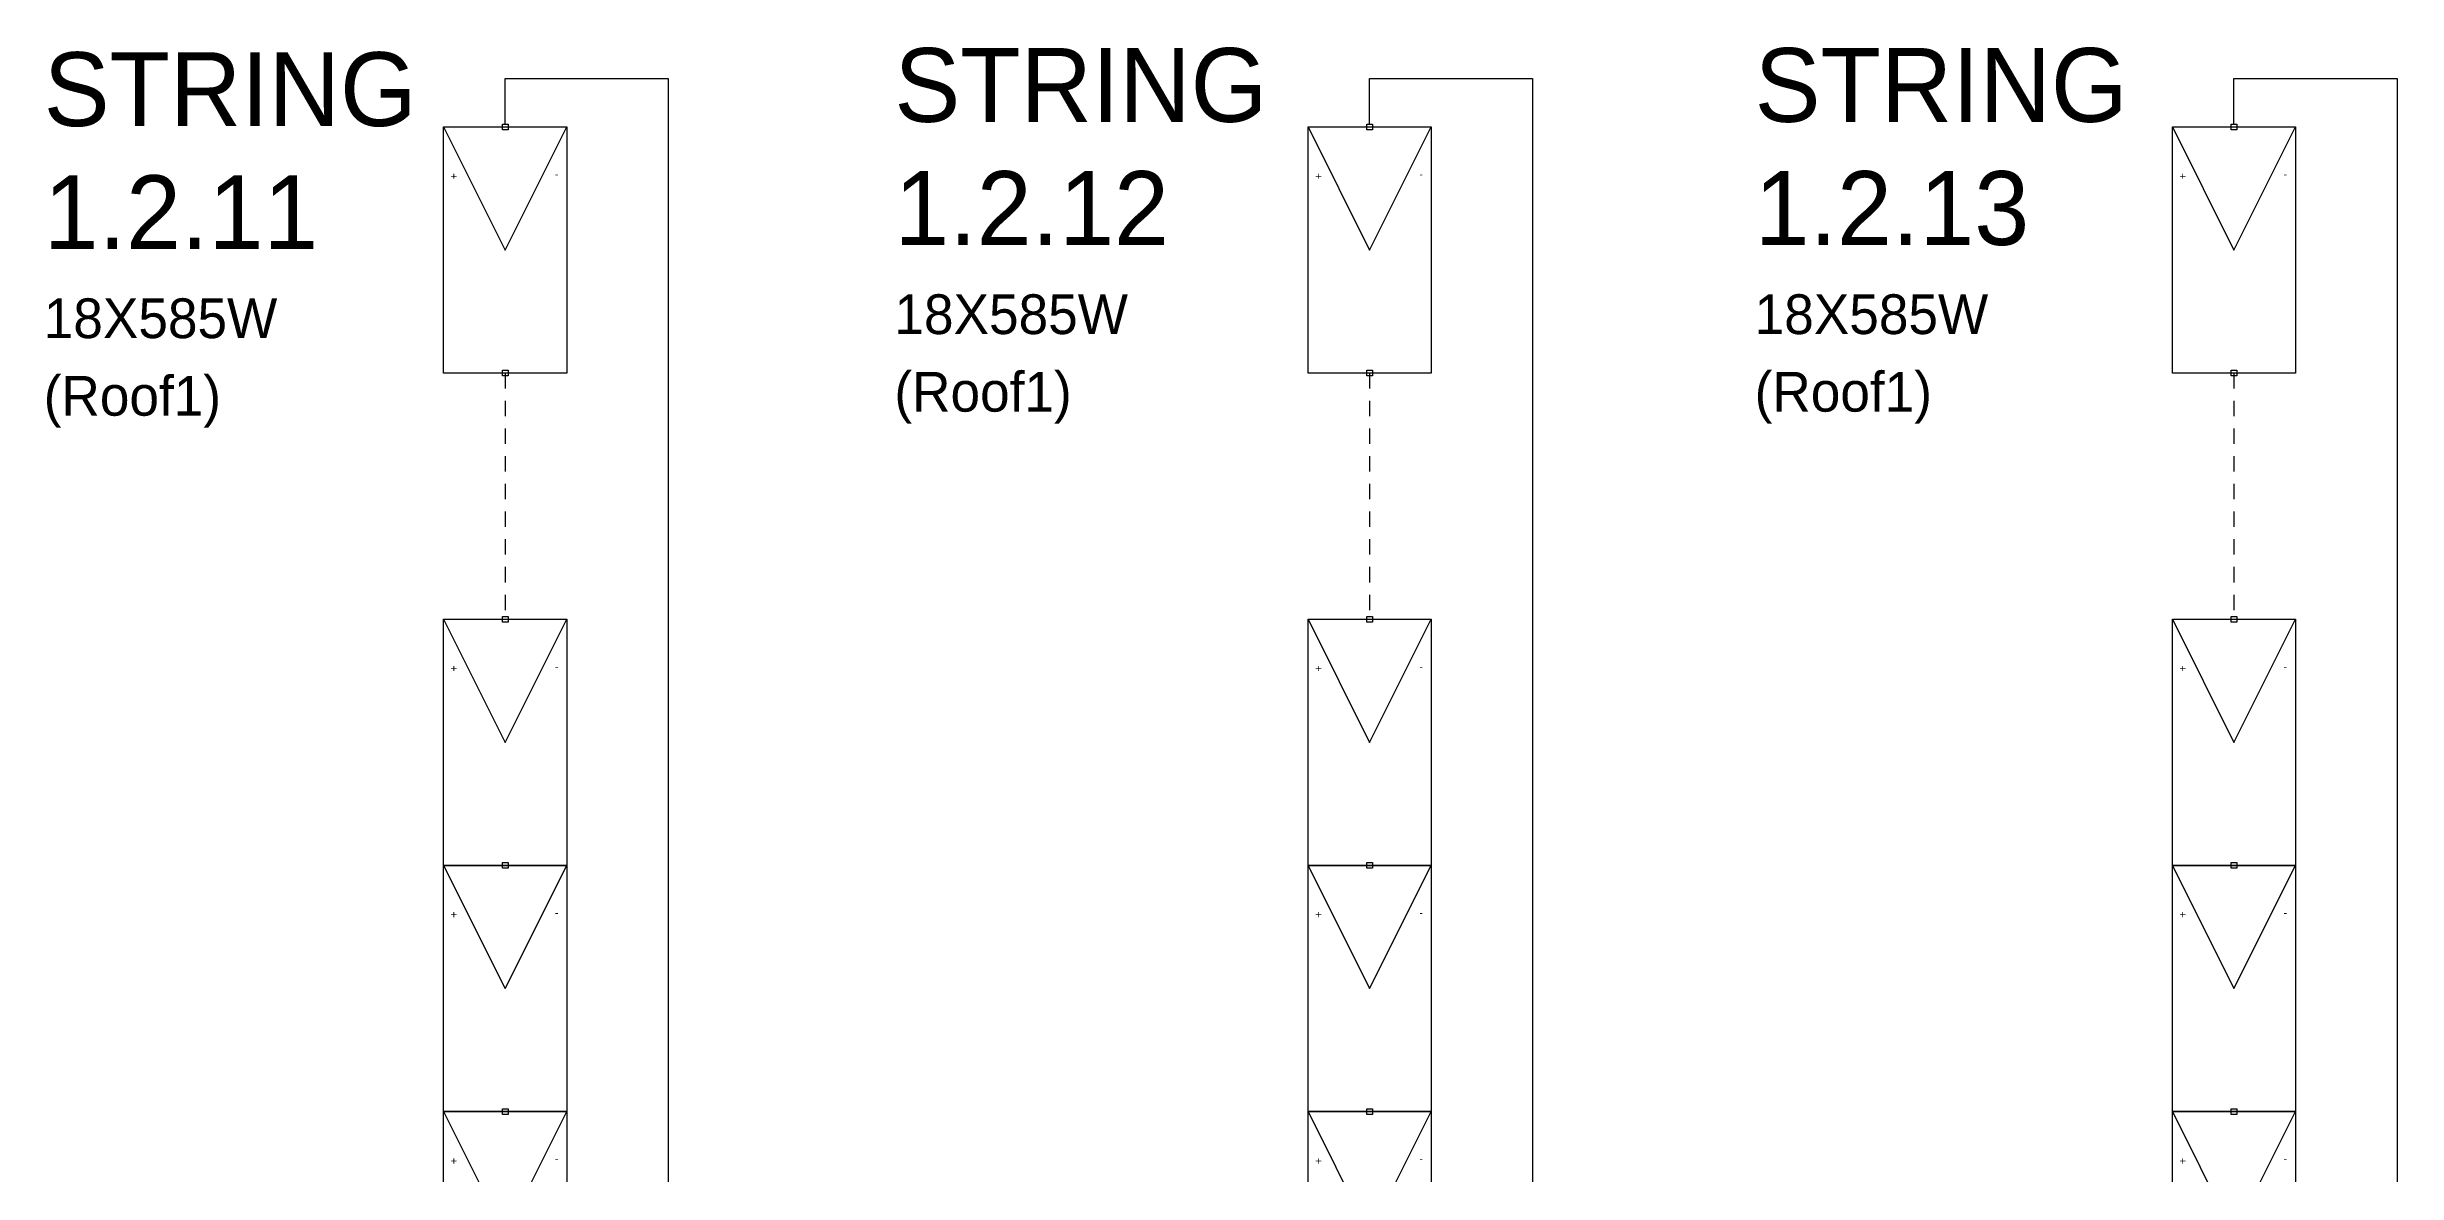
# Model space of a CAD drawing. Header units: inches. Extents: x 4 to 127, y -3 to 89.
# Drawn here: x 91.65 to 110.74, y 64.63 to 73.78 of the extents above; entities that cross this region are included whole.
import ezdxf

# ---------------------------------------------------------------- set-up
doc = ezdxf.new("R2010")
doc.units = ezdxf.units.IN
doc.header["$MEASUREMENT"] = 0
doc.linetypes.add('HIDDEN2', pattern=[0.1875, 0.125, -0.0625])
for name, color, linetype in [('GRY_20AWG', 9, 'Continuous'), ('SYMS', 7, 'Continuous'), ('WHT_12AWG', 7, 'Continuous')]:
    doc.layers.add(name, color=color, linetype=linetype)
doc.styles.add('WD', font='romans.shx')

# ---------------------------------------------------------------- blocks, each defined once
blk = doc.blocks.new('HT0_01')
for p, q in [((-0.0625, 0.0625), (0.0625, 0.0625)), ((-0.0625, -0.0625), (-0.0625, 0.0625)), ((0.0625, 0.0625), (0.0625, -0.0625)), ((0.0625, -0.0625), (-0.0625, -0.0625))]:
    blk.add_line(p, q)
at = {"style": 'WD', "flags": 1}
for tag, p in [('X4TERM01', (-0.0625, 0)), ('X2TERM01', (0, 0.0625)), ('X1TERM01', (0.0625, 0)), ('X8TERM01', (0, -0.0625))]:
    blk.add_attdef(tag, p, '', height=0.01, dxfattribs=at)
blk = doc.blocks.new('PVM')
at = {"color": 5}
for p, q in [((2, 1), (1, 0.5)), ((1, 0.5), (2, 0))]:
    blk.add_line(p, q, dxfattribs=at)
blk.add_lwpolyline([(0, 1), (2, 1), (2, 0), (0, 0)], close=True, dxfattribs=at)
at = {"layer": 'SYMS', "color": 5, "xscale": 0.3699338068975089, "yscale": 0.3699338068975089, "zscale": 0.3699338068975089}
for p in [(0, 0.5), (2, 0.5)]:
    blk.add_blockref('HT0_01', p, dxfattribs=at)
at = {"color": 5, "char_height": 0.065, "attachment_point": 1}
for s, insert, rotation in [('+', (1.625, 0.883), 180), ('-', (1.57, 0.067), 90)]:
    blk.add_mtext_dynamic_manual_height_columns(s, width=0.09892, gutter_width=0.325, heights=[0], dxfattribs=dict(at, insert=insert, rotation=rotation))

msp = doc.modelspace()

# ---------------------------------------------------------------- linework, layer by layer
at = {"color": 240, "linetype": 'HIDDEN2', "true_color": 0xed1f24}
for p, q in [((95.375, 71.131), (95.375, 69.131)), ((102.398, 71.131), (102.398, 69.131)), ((109.42, 71.131), (109.42, 69.131))]:
    msp.add_line(p, q, dxfattribs=at)
at = {"layer": 'GRY_20AWG', "color": 240, "true_color": 0xed1f24}
for p, q in [((95.375, 73.155), (95.375, 73.525)), ((95.375, 73.525), (96.699, 73.525)), ((102.398, 73.155), (102.398, 73.525)), ((102.398, 73.525), (103.722, 73.525)), ((109.42, 73.155), (109.42, 73.525)), ((109.42, 73.525), (110.745, 73.525))]:
    msp.add_line(p, q, dxfattribs=at)
at = {"layer": 'WHT_12AWG', "color": 240, "true_color": 0xed1f24}
for p, q in [((96.699, 73.525), (96.699, 25.727)), ((103.722, 73.525), (103.722, 25.727)), ((110.745, 73.525), (110.745, 25.727))]:
    msp.add_line(p, q, dxfattribs=at)

# ---------------------------------------------------------------- block references
at = {"layer": 'SYMS', "rotation": 90}
for p in [(95.875, 71.131), (102.898, 71.131), (109.92, 71.131), (95.875, 67.131), (102.898, 67.131), (109.92, 67.131), (95.875, 65.131), (102.898, 65.131), (109.92, 65.131), (95.875, 63.131), (102.898, 63.131), (109.92, 63.131)]:
    msp.add_blockref('PVM', p, dxfattribs=at)

# ---------------------------------------------------------------- texts
at = {"color": 240, "true_color": 0xed1f24}
for s, p in [('STRING', (91.626, 73.138)), ('STRING', (98.537, 73.172)), ('STRING', (105.526, 73.172)), ('1.2.11', (91.626, 72.138)), ('1.2.12', (98.537, 72.172)), ('1.2.13', (105.526, 72.172))]:
    msp.add_text(s, height=0.6, dxfattribs=at).set_placement(p)
at = {"color": 18, "true_color": 0x000000}
for s, p in [('18X585W', (91.626, 71.415)), ('18X585W', (98.537, 71.448)), ('18X585W', (105.526, 71.448)), ('(Roof1)', (91.626, 70.785)), ('(Roof1)', (98.537, 70.818)), ('(Roof1)', (105.526, 70.818))]:
    msp.add_text(s, height=0.3231, dxfattribs=at).set_placement(p)

doc.saveas('drawing.dxf')
